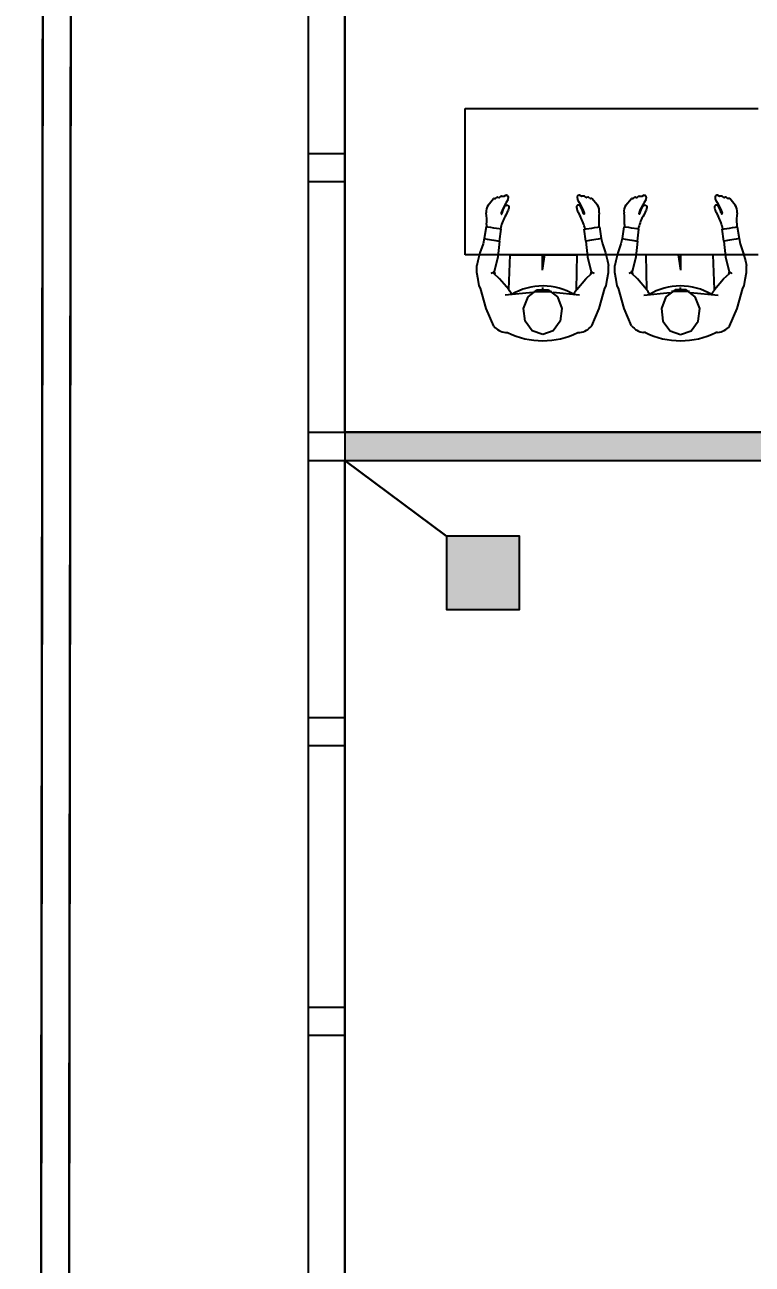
# Model space of a CAD drawing. Header units: metres. Extents: x -1 to 148, y -1 to 108.
# Drawn here: x 33.15 to 36.13, y 91.02 to 96.1 of the extents above; entities that cross this region are included whole.
import ezdxf

# ---------------------------------------------------------------- set-up
doc = ezdxf.new("R2010")
doc.units = ezdxf.units.M
doc.header["$MEASUREMENT"] = 0
for name, color, linetype in [('BEMASZUNG', 8, 'CONTINUOUS'), ('Unchanged', 8, 'CONTINUOUS'), ('Unchanged Layer Off', 2, 'CONTINUOUS')]:
    doc.layers.add(name, color=color, linetype=linetype)
doc.styles.add('ARIAL', font='arial.ttf')
doc.dimstyles.new('Meter_Bem', dxfattribs={"dimtxt": 0.35, "dimasz": 0.015, "dimexe": 0, "dimexo": 0.1, "dimgap": 0.05, "dimtad": 1, "dimzin": 0, "dimdsep": 46, "dimtxsty": 'ARIAL', "dimblk1": 'mass1', "dimblk2": 'mass2', "dimsah": 1, "dimcen": 0.125, "dimse1": 1, "dimse2": 1, "dimclrd": 256, "dimclre": 1, "dimclrt": 256, "dimazin": 0, "dimtp": 102033525.0, "dimtm": 1, "dimtfac": 1, "dimtix": 1, "dimtmove": 2, "dimatfit": 3, "dimldrblk": 'mass2', "dimfxl": 1, "dimtolj": 1, "dimtzin": 0, "dimlwd": -1, "dimarcsym": 0})

# ---------------------------------------------------------------- blocks, each defined once
blk = doc.blocks.new('mass1')
at = {"layer": 'Unchanged'}
for p, q in [((0, 25.5), (0, -12.75)), ((-5, -5), (5, 5)), ((-5, 0), (5, 0))]:
    blk.add_line(p, q, dxfattribs=at)
blk = doc.blocks.new('mass2')
at = {"layer": 'Unchanged'}
for p, q in [((0, -25.5), (0, 12.75)), ((5, 5), (-5, -5)), ((5, 0), (-5, 0))]:
    blk.add_line(p, q, dxfattribs=at)
blk = doc.blocks.new('*D12')
at = {"layer": 'BEMASZUNG', "transparency": 16777216}
blk.add_line((-1, 1.015), (-1, 106.295), dxfattribs=at)
at = {"layer": 'BEMASZUNG', "transparency": 16777216, "xscale": 0.015, "yscale": 0.015, "zscale": 0.015}
for name, p, rotation in [('mass2', (-1, 106.31), 90), ('mass1', (-1, 1), 270)]:
    blk.add_blockref(name, p, dxfattribs=dict(at, rotation=rotation))
at = {"layer": 'BEMASZUNG', "transparency": 16777216, "insert": (-1.2288, 53.655), "char_height": 0.35, "attachment_point": 5, "rotation": 90, "style": 'ARIAL'}
blk.add_mtext('\\A1;105.31', dxfattribs=at)
blk = doc.blocks.new('*D29')
at = {"layer": 'BEMASZUNG', "transparency": 16777216}
blk.add_line((0.9549, 107.2546), (147.9128, 107.2546), dxfattribs=at)
at = {"layer": 'BEMASZUNG', "transparency": 16777216, "xscale": 0.015, "yscale": 0.015, "zscale": 0.015, "rotation": 180}
blk.add_blockref('mass1', (0.9399, 107.2546), dxfattribs=at)
at = {"layer": 'BEMASZUNG', "transparency": 16777216, "xscale": 0.015, "yscale": 0.015, "zscale": 0.015}
blk.add_blockref('mass2', (147.9278, 107.2546), dxfattribs=at)
at = {"layer": 'BEMASZUNG', "transparency": 16777216, "insert": (74.4339, 107.4833), "char_height": 0.35, "attachment_point": 5, "style": 'ARIAL'}
blk.add_mtext('\\A1;146.99', dxfattribs=at)

msp = doc.modelspace()

# ---------------------------------------------------------------- hatches: boundary and pattern name
at = {"layer": 'Unchanged'}
h = msp.add_hatch(color=256, dxfattribs=at)
h.dxf.hatch_style = 1
h.paths.add_polyline_path([(42.8359, 97.906), (42.7209, 97.906), (42.7209, 94.4259), (42.1709, 94.4259), (34.4622, 94.4259), (34.4622, 94.3109), (42.7209, 94.3109), (42.7209, 91.9797), (42.8359, 91.9793)])
msp.add_hatch(color=256, dxfattribs=at).paths.add_polyline_path([(35.178, 93.7002), (35.178, 94.0002), (34.878, 94.0002), (34.878, 93.7002)])

# ---------------------------------------------------------------- linework, layer by layer
for p, q in [((33.2327, 102.6691), (33.195, 74.1088)), ((33.3475, 102.5541), (33.3098, 73.9935)), ((34.3122, 101.5019), (34.3122, 87.2668)), ((34.4622, 101.5019), (34.4622, 87.2668)), ((34.3122, 95.5682), (34.4622, 95.5682)), ((34.3122, 95.4532), (34.4622, 95.4532)), ((35.0492, 95.3568), (35.0717, 95.3831)), ((35.0741, 95.3841), (35.0775, 95.3839)), ((35.0792, 95.3843), (35.0859, 95.3887)), ((35.0882, 95.3891), (35.0929, 95.3878)), ((35.0952, 95.3882), (35.1021, 95.3927)), ((35.1036, 95.3932), (35.1138, 95.3931)), ((35.1234, 95.3671), (35.1066, 95.3354)), ((35.115, 95.3934), (35.1222, 95.3969)), ((35.1302, 95.3787), (35.1235, 95.3672)), ((35.1239, 95.3972), (35.1274, 95.3966)), ((35.1295, 95.3949), (35.1311, 95.3911)), ((35.1313, 95.3898), (35.1306, 95.3799)), ((35.4146, 95.3898), (35.4153, 95.3799)), ((35.4164, 95.3949), (35.4148, 95.3911)), ((35.4157, 95.3787), (35.4224, 95.3672)), ((35.422, 95.3972), (35.4185, 95.3966)), ((35.4225, 95.3671), (35.4393, 95.3354)), ((35.4309, 95.3934), (35.4238, 95.3969)), ((35.4423, 95.3932), (35.4322, 95.3931)), ((35.4507, 95.3882), (35.4439, 95.3927)), ((35.4577, 95.3891), (35.453, 95.3878)), ((35.4667, 95.3843), (35.46, 95.3887)), ((35.4719, 95.3841), (35.4685, 95.3839)), ((35.4968, 95.3568), (35.4742, 95.3831)), ((35.6141, 95.3568), (35.6367, 95.3831)), ((35.639, 95.3841), (35.6424, 95.3839)), ((35.6442, 95.3843), (35.6509, 95.3887)), ((35.6532, 95.3891), (35.6579, 95.3878)), ((35.6602, 95.3882), (35.667, 95.3927)), ((35.6686, 95.3932), (35.6787, 95.3931)), ((35.6884, 95.3671), (35.6716, 95.3354)), ((35.68, 95.3934), (35.6871, 95.3969)), ((35.6952, 95.3787), (35.6885, 95.3672)), ((35.6888, 95.3972), (35.6923, 95.3966)), ((35.6945, 95.3949), (35.6961, 95.3911)), ((35.6963, 95.3898), (35.6956, 95.3799)), ((35.9795, 95.3898), (35.9803, 95.3799)), ((35.9814, 95.3949), (35.9798, 95.3911)), ((35.9806, 95.3787), (35.9874, 95.3672)), ((35.987, 95.3972), (35.9835, 95.3966)), ((35.9874, 95.3671), (36.0043, 95.3354)), ((35.9959, 95.3934), (35.9887, 95.3969)), ((36.0073, 95.3932), (35.9971, 95.3931)), ((36.0157, 95.3882), (36.0088, 95.3927)), ((36.0227, 95.3891), (36.0179, 95.3878)), ((36.0317, 95.3843), (36.025, 95.3887)), ((36.0368, 95.3841), (36.0334, 95.3839)), ((36.0617, 95.3568), (36.0392, 95.3831)), ((35.1026, 95.3256), (35.1022, 95.3231)), ((35.1065, 95.3352), (35.1028, 95.3262)), ((35.1033, 95.3204), (35.1042, 95.3197)), ((35.1042, 95.3197), (35.105, 95.3202)), ((35.1062, 95.3219), (35.1094, 95.3349)), ((35.1096, 95.3355), (35.1195, 95.3535)), ((35.1223, 95.3161), (35.1179, 95.3088)), ((35.1214, 95.355), (35.124, 95.3567)), ((35.1275, 95.3271), (35.1223, 95.3161)), ((35.1252, 95.3568), (35.1305, 95.3558)), ((35.1301, 95.3322), (35.1275, 95.3271)), ((35.1316, 95.3354), (35.1301, 95.3322)), ((35.1305, 95.3558), (35.1327, 95.3533)), ((35.1331, 95.3407), (35.1316, 95.3354)), ((35.1327, 95.3533), (35.1343, 95.3511)), ((35.1338, 95.3433), (35.1331, 95.3407)), ((35.1343, 95.3466), (35.1338, 95.3433)), ((35.1343, 95.3511), (35.1345, 95.3496)), ((35.1345, 95.3496), (35.1343, 95.3466)), ((35.4116, 95.3511), (35.4114, 95.3496)), ((35.4114, 95.3496), (35.4116, 95.3466)), ((35.4132, 95.3533), (35.4116, 95.3511)), ((35.4116, 95.3466), (35.4122, 95.3433)), ((35.4122, 95.3433), (35.4128, 95.3407)), ((35.4128, 95.3407), (35.4144, 95.3354)), ((35.4155, 95.3558), (35.4132, 95.3533)), ((35.4144, 95.3354), (35.4158, 95.3322)), ((35.4207, 95.3568), (35.4155, 95.3558)), ((35.4158, 95.3322), (35.4184, 95.3271)), ((35.4184, 95.3271), (35.4237, 95.3161)), ((35.4245, 95.355), (35.4219, 95.3567)), ((35.4237, 95.3161), (35.428, 95.3088)), ((35.4363, 95.3355), (35.4264, 95.3535)), ((35.4398, 95.3219), (35.4365, 95.3349)), ((35.4394, 95.3352), (35.4431, 95.3262)), ((35.4417, 95.3197), (35.441, 95.3202)), ((35.4426, 95.3204), (35.4417, 95.3197)), ((35.4433, 95.3256), (35.4437, 95.3231)), ((35.6676, 95.3256), (35.6672, 95.3231)), ((35.6715, 95.3352), (35.6678, 95.3262)), ((35.6683, 95.3204), (35.6691, 95.3197)), ((35.6691, 95.3197), (35.6699, 95.3202)), ((35.6711, 95.3219), (35.6744, 95.3349)), ((35.6746, 95.3355), (35.6845, 95.3535)), ((35.6872, 95.3161), (35.6829, 95.3088)), ((35.6864, 95.355), (35.689, 95.3567)), ((35.6925, 95.3271), (35.6872, 95.3161)), ((35.6902, 95.3568), (35.6954, 95.3558)), ((35.6951, 95.3322), (35.6925, 95.3271)), ((35.6965, 95.3354), (35.6951, 95.3322)), ((35.6954, 95.3558), (35.6977, 95.3533)), ((35.698, 95.3407), (35.6965, 95.3354)), ((35.6977, 95.3533), (35.6993, 95.3511)), ((35.6987, 95.3433), (35.698, 95.3407)), ((35.6992, 95.3466), (35.6987, 95.3433)), ((35.6995, 95.3496), (35.6992, 95.3466)), ((35.6993, 95.3511), (35.6995, 95.3496)), ((35.9766, 95.3511), (35.9764, 95.3496)), ((35.9764, 95.3496), (35.9766, 95.3466)), ((35.9781, 95.3533), (35.9766, 95.3511)), ((35.9766, 95.3466), (35.9771, 95.3433)), ((35.9771, 95.3433), (35.9778, 95.3407)), ((35.9778, 95.3407), (35.9793, 95.3354)), ((35.9804, 95.3558), (35.9781, 95.3533)), ((35.9793, 95.3354), (35.9808, 95.3322)), ((35.9857, 95.3568), (35.9804, 95.3558)), ((35.9808, 95.3322), (35.9833, 95.3271)), ((35.9833, 95.3271), (35.9886, 95.3161)), ((35.9895, 95.355), (35.9869, 95.3567)), ((35.9886, 95.3161), (35.993, 95.3088)), ((36.0013, 95.3355), (35.9913, 95.3535)), ((36.0047, 95.3219), (36.0015, 95.3349)), ((36.0044, 95.3352), (36.0081, 95.3262)), ((36.0067, 95.3197), (36.0059, 95.3202)), ((36.0076, 95.3204), (36.0067, 95.3197)), ((36.0083, 95.3256), (36.0087, 95.3231)), ((35.0408, 95.2673), (35.0332, 95.2202)), ((35.0474, 95.2662), (35.0408, 95.2673)), ((35.043, 95.2772), (35.0426, 95.267)), ((35.043, 95.2772), (35.0426, 95.267)), ((35.0605, 95.2644), (35.0474, 95.2662)), ((35.0722, 95.2626), (35.0605, 95.2644)), ((35.0945, 95.2588), (35.0722, 95.2626)), ((35.4515, 95.2588), (35.4737, 95.2626)), ((35.4737, 95.2626), (35.4854, 95.2644)), ((35.4854, 95.2644), (35.4985, 95.2662)), ((35.4985, 95.2662), (35.5052, 95.2673)), ((35.5029, 95.2772), (35.5033, 95.267)), ((35.5029, 95.2772), (35.5033, 95.267)), ((35.5052, 95.2673), (35.5127, 95.2202)), ((35.6057, 95.2673), (35.5982, 95.2202)), ((35.6124, 95.2662), (35.6057, 95.2673)), ((35.608, 95.2772), (35.6075, 95.267)), ((35.608, 95.2772), (35.6075, 95.267)), ((35.6255, 95.2644), (35.6124, 95.2662)), ((35.6371, 95.2626), (35.6255, 95.2644)), ((35.6594, 95.2588), (35.6371, 95.2626)), ((36.0164, 95.2588), (36.0387, 95.2626)), ((36.0387, 95.2626), (36.0504, 95.2644)), ((36.0504, 95.2644), (36.0635, 95.2662)), ((36.0635, 95.2662), (36.0701, 95.2673)), ((36.0679, 95.2772), (36.0683, 95.267)), ((36.0679, 95.2772), (36.0683, 95.267)), ((36.0701, 95.2673), (36.0776, 95.2202)), ((35.0332, 95.2202), (35.0284, 95.1977)), ((35.0336, 95.2217), (35.0332, 95.2202)), ((35.0332, 95.2202), (35.0454, 95.2175)), ((35.0454, 95.2175), (35.0728, 95.2132)), ((35.0728, 95.2132), (35.0959, 95.2093)), ((35.0959, 95.2093), (35.0893, 95.1454)), ((35.1025, 95.2575), (35.0945, 95.2588)), ((35.0959, 95.2093), (35.1025, 95.2575)), ((35.4435, 95.2575), (35.4515, 95.2588)), ((35.45, 95.2093), (35.4435, 95.2575)), ((35.4731, 95.2132), (35.45, 95.2093)), ((35.45, 95.2093), (35.4566, 95.1454)), ((35.5005, 95.2175), (35.4731, 95.2132)), ((35.5127, 95.2202), (35.5005, 95.2175)), ((35.5123, 95.2217), (35.5127, 95.2202)), ((35.5127, 95.2202), (35.5175, 95.1977)), ((35.5982, 95.2202), (35.5934, 95.1977)), ((35.5986, 95.2217), (35.5982, 95.2202)), ((35.5982, 95.2202), (35.6103, 95.2175)), ((35.6103, 95.2175), (35.6377, 95.2132)), ((35.6377, 95.2132), (35.6609, 95.2093)), ((35.6609, 95.2093), (35.6542, 95.1454)), ((35.6674, 95.2575), (35.6594, 95.2588)), ((35.6609, 95.2093), (35.6674, 95.2575)), ((36.0084, 95.2575), (36.0164, 95.2588)), ((36.0149, 95.2093), (36.0084, 95.2575)), ((36.0381, 95.2132), (36.0149, 95.2093)), ((36.0149, 95.2093), (36.0216, 95.1454)), ((36.0655, 95.2175), (36.0381, 95.2132)), ((36.0776, 95.2202), (36.0655, 95.2175)), ((36.0773, 95.2217), (36.0776, 95.2202)), ((36.0776, 95.2202), (36.0825, 95.1977)), ((35.0159, 95.1613), (35.0075, 95.1281)), ((35.0284, 95.1977), (35.0159, 95.1613)), ((35.4545, 95.1584), (35.4544, 95.1572)), ((35.4548, 95.1595), (35.4545, 95.1584)), ((35.4551, 95.1606), (35.4548, 95.1595)), ((35.5175, 95.1977), (35.53, 95.1613)), ((35.53, 95.1613), (35.5385, 95.1281)), ((35.5808, 95.1613), (35.5724, 95.1281)), ((35.5934, 95.1977), (35.5808, 95.1613)), ((35.6558, 95.1606), (35.6561, 95.1595)), ((35.6561, 95.1595), (35.6564, 95.1584)), ((35.6564, 95.1584), (35.6565, 95.1572)), ((36.0825, 95.1977), (36.095, 95.1613)), ((36.095, 95.1613), (36.1034, 95.1281)), ((35.0075, 95.1281), (35.0033, 95.1093)), ((35.0033, 95.0803), (35.0033, 95.1093)), ((35.0893, 95.1454), (35.0745, 95.0836)), ((35.1346, 95.0108), (35.1396, 95.1526)), ((35.1396, 95.1526), (35.4138, 95.1526)), ((35.2726, 95.0907), (35.272, 95.1526)), ((35.2721, 95.0907), (35.2813, 95.1526)), ((35.4113, 95.0108), (35.4138, 95.1526)), ((35.4543, 95.1561), (35.4542, 95.1549)), ((35.4544, 95.1572), (35.4543, 95.1561)), ((35.4566, 95.1454), (35.4714, 95.0836)), ((35.5385, 95.1281), (35.5426, 95.1093)), ((35.5426, 95.0803), (35.5426, 95.1093)), ((35.5682, 95.0803), (35.5683, 95.1093)), ((35.5724, 95.1281), (35.5683, 95.1093)), ((35.6542, 95.1454), (35.6395, 95.0836)), ((35.6565, 95.1572), (35.6566, 95.1561)), ((35.6566, 95.1561), (35.6567, 95.1549)), ((35.6996, 95.0108), (35.6971, 95.1526)), ((35.9713, 95.1526), (35.6971, 95.1526)), ((35.8388, 95.0907), (35.8296, 95.1526)), ((35.8383, 95.0907), (35.8389, 95.1526)), ((35.9763, 95.0108), (35.9713, 95.1526)), ((36.0216, 95.1454), (36.0364, 95.0836)), ((36.1034, 95.1281), (36.1076, 95.1093)), ((36.1076, 95.0803), (36.1076, 95.1093)), ((35.0083, 95.0512), (35.0033, 95.0803)), ((35.0965, 95.0548), (35.073, 95.0766)), ((35.0745, 95.0836), (35.0765, 95.0734)), ((35.4494, 95.0548), (35.4729, 95.0766)), ((35.4714, 95.0836), (35.4694, 95.0734)), ((35.5376, 95.0512), (35.5426, 95.0803)), ((35.5733, 95.0512), (35.5682, 95.0803)), ((35.6615, 95.0548), (35.638, 95.0766)), ((35.6395, 95.0836), (35.6415, 95.0734)), ((36.0143, 95.0548), (36.0379, 95.0766)), ((36.0364, 95.0836), (36.0344, 95.0734)), ((36.1025, 95.0512), (36.1076, 95.0803)), ((35.013, 95.0257), (35.0083, 95.0512)), ((35.0179, 95.0157), (35.013, 95.0257)), ((35.0412, 94.9334), (35.0179, 95.0157)), ((35.1335, 95.0108), (35.0965, 95.0548)), ((35.213, 94.9812), (35.2506, 95.0097)), ((35.2506, 95.0097), (35.2953, 95.0097)), ((35.273, 95.0026), (35.273, 95.0187)), ((35.2953, 95.0097), (35.3329, 94.9812)), ((35.4124, 95.0108), (35.4494, 95.0548)), ((35.5048, 94.9334), (35.528, 95.0157)), ((35.528, 95.0157), (35.5329, 95.0257)), ((35.5329, 95.0257), (35.5376, 95.0512)), ((35.578, 95.0257), (35.5733, 95.0512)), ((35.5829, 95.0157), (35.578, 95.0257)), ((35.6061, 94.9334), (35.5829, 95.0157)), ((35.6984, 95.0108), (35.6615, 95.0548)), ((35.8156, 95.0097), (35.778, 94.9812)), ((35.8603, 95.0097), (35.8156, 95.0097)), ((35.8379, 95.0026), (35.8379, 95.0187)), ((35.8979, 94.9812), (35.8603, 95.0097)), ((35.9774, 95.0108), (36.0143, 95.0548)), ((36.0697, 94.9334), (36.093, 95.0157)), ((36.093, 95.0157), (36.0979, 95.0257)), ((36.0979, 95.0257), (36.1025, 95.0512)), ((35.2319, 94.9991), (35.1191, 94.9875)), ((35.1945, 94.9333), (35.213, 94.9812)), ((35.2359, 95.0026), (35.3101, 95.0026)), ((35.4231, 94.9875), (35.3159, 94.9982)), ((35.3329, 94.9812), (35.3515, 94.9333)), ((35.6878, 94.9875), (35.795, 94.9982)), ((35.778, 94.9812), (35.7594, 94.9333)), ((35.875, 95.0026), (35.8008, 95.0026)), ((35.879, 94.9991), (35.9918, 94.9875)), ((35.9164, 94.9333), (35.8979, 94.9812)), ((35.0722, 94.8602), (35.0412, 94.9334)), ((35.2008, 94.8812), (35.1945, 94.9333)), ((35.3515, 94.9333), (35.3451, 94.8812)), ((35.4738, 94.8622), (35.5048, 94.9334)), ((35.6371, 94.8622), (35.6061, 94.9334)), ((35.7594, 94.9333), (35.7658, 94.8812)), ((35.9101, 94.8812), (35.9164, 94.9333)), ((36.0387, 94.8602), (36.0697, 94.9334)), ((35.2301, 94.8414), (35.2008, 94.8812)), ((35.3451, 94.8812), (35.3158, 94.8414)), ((35.7658, 94.8812), (35.795, 94.8414)), ((35.8808, 94.8414), (35.9101, 94.8812)), ((35.121, 94.8346), (35.129, 94.8346)), ((35.273, 94.8265), (35.2301, 94.8414)), ((35.3158, 94.8414), (35.273, 94.8265)), ((35.4169, 94.8346), (35.425, 94.8346)), ((35.6939, 94.8346), (35.6859, 94.8346)), ((35.795, 94.8414), (35.8379, 94.8265)), ((35.8379, 94.8265), (35.8808, 94.8414)), ((35.9899, 94.8346), (35.9819, 94.8346)), ((34.3122, 94.4259), (34.4622, 94.4259)), ((34.4622, 94.4259), (42.7209, 94.4259)), ((34.3122, 94.3109), (34.4622, 94.3109)), ((34.4622, 94.3109), (42.7209, 94.3109)), ((34.3122, 93.2578), (34.4622, 93.2578)), ((34.3122, 93.1428), (34.4622, 93.1428)), ((34.3122, 92.0706), (34.4622, 92.0706)), ((34.3122, 91.9556), (34.4622, 91.9556))]:
    msp.add_line(p, q, dxfattribs=at)
at = {"layer": 'Unchanged', "ltscale": 0.2}
for p, q in [((34.9554, 95.1526), (34.9554, 95.7526)), ((34.9554, 95.7526), (36.1554, 95.7526)), ((34.9554, 95.1526), (34.9554, 95.7526)), ((34.9554, 95.7526), (36.1554, 95.7526)), ((36.1554, 95.1526), (34.9554, 95.1526)), ((36.1554, 95.1526), (34.9554, 95.1526))]:
    msp.add_line(p, q, dxfattribs=at)
at = {"layer": 'Unchanged'}
msp.add_lwpolyline([(34.878, 93.7002), (35.178, 93.7002), (35.178, 94.0002), (34.878, 94.0002)], close=True, dxfattribs=at)
for centre, radius, start, end in [((35.0739, 95.3813), 0.00283, 85.8661, 139.4353), ((35.0777, 95.3867), 0.00283, 265.8661, 303.2828), ((35.0875, 95.3863), 0.00283, 75.0965, 123.2828), ((35.0937, 95.3906), 0.00283, 255.0965, 303.2747), ((35.1036, 95.3903), 0.00283, 89.9348, 123.2747), ((35.1138, 95.396), 0.00283, 269.9348, 295.913), ((35.1234, 95.3944), 0.00283, 80.3241, 115.913), ((35.1259, 95.3657), 0.00283, 149.5422, 152.0077), ((35.1269, 95.3938), 0.00283, 23.0843, 80.3241), ((35.1278, 95.3801), 0.00283, 329.5422, 355.8427), ((35.1285, 95.39), 0.00283, 355.8427, 23.0843), ((35.4174, 95.39), 0.00283, 156.9157, 184.1573), ((35.4181, 95.3801), 0.00283, 184.1573, 210.4578), ((35.419, 95.3938), 0.00283, 99.6759, 156.9157), ((35.4225, 95.3944), 0.00283, 64.087, 99.6759), ((35.42, 95.3657), 0.00283, 27.9923, 30.4578), ((35.4322, 95.396), 0.00283, 244.087, 270.0652), ((35.4423, 95.3903), 0.00283, 56.7253, 90.0652), ((35.4523, 95.3906), 0.00283, 236.7253, 284.9035), ((35.4585, 95.3863), 0.00283, 56.7172, 104.9035), ((35.4683, 95.3867), 0.00283, 236.7172, 274.1339), ((35.4721, 95.3813), 0.00283, 40.5647, 94.1339), ((35.6388, 95.3813), 0.00283, 85.8661, 139.4353), ((35.6426, 95.3867), 0.00283, 265.8661, 303.2828), ((35.6524, 95.3863), 0.00283, 75.0965, 123.2828), ((35.6586, 95.3906), 0.00283, 255.0965, 303.2747), ((35.6686, 95.3903), 0.00283, 89.9348, 123.2747), ((35.6787, 95.396), 0.00283, 269.9348, 295.913), ((35.6884, 95.3944), 0.00283, 80.3241, 115.913), ((35.6909, 95.3657), 0.00283, 149.5422, 152.0077), ((35.6919, 95.3938), 0.00283, 23.0843, 80.3241), ((35.6928, 95.3801), 0.00283, 329.5422, 355.8427), ((35.6935, 95.39), 0.00283, 355.8427, 23.0843), ((35.9824, 95.39), 0.00283, 156.9157, 184.1573), ((35.9831, 95.3801), 0.00283, 184.1573, 210.4578), ((35.984, 95.3938), 0.00283, 99.6759, 156.9157), ((35.9875, 95.3944), 0.00283, 64.087, 99.6759), ((35.9849, 95.3657), 0.00283, 27.9923, 30.4578), ((35.9971, 95.396), 0.00283, 244.087, 270.0652), ((36.0073, 95.3903), 0.00283, 56.7253, 90.0652), ((36.0172, 95.3906), 0.00283, 236.7253, 284.9035), ((36.0234, 95.3863), 0.00283, 56.7172, 104.9035), ((36.0332, 95.3867), 0.00283, 236.7172, 274.1339), ((36.037, 95.3813), 0.00283, 40.5647, 94.1339), ((35.0825, 95.3321), 0.0415, 143.4501, 189.999), ((34.8351, 95.2952), 0.2087, 355.0731, 8.1902), ((35.105, 95.3226), 0.00283, 170.6085, 233.1266), ((35.1054, 95.3251), 0.00283, 157.5874, 170.6085), ((35.1034, 95.3226), 0.00283, 303.2828, 345.9337), ((35.1091, 95.3341), 0.00283, 152.0077, 157.5874), ((35.1122, 95.3342), 0.00283, 153.5306, 165.9337), ((35.1221, 95.3523), 0.00283, 104.0424, 153.5306), ((35.1247, 95.354), 0.00283, 79.4744, 104.0424), ((35.4212, 95.354), 0.00283, 75.9576, 100.5256), ((35.4238, 95.3523), 0.00283, 26.4694, 75.9576), ((35.4338, 95.3342), 0.00283, 14.0663, 26.4694), ((35.4368, 95.3341), 0.00283, 22.4126, 27.9923), ((35.4425, 95.3226), 0.00283, 194.0663, 236.7172), ((35.4409, 95.3226), 0.00283, 306.8734, 9.3915), ((35.4405, 95.3251), 0.00283, 9.3915, 22.4126), ((35.4635, 95.3321), 0.0415, 350.001, 36.5499), ((35.7109, 95.2952), 0.2087, 171.8098, 184.9269), ((35.6474, 95.3321), 0.0415, 143.4501, 189.999), ((35.4, 95.2952), 0.2087, 355.0731, 8.1902), ((35.67, 95.3226), 0.00283, 170.6085, 233.1266), ((35.6704, 95.3251), 0.00283, 157.5874, 170.6085), ((35.6684, 95.3226), 0.00283, 303.2828, 345.9337), ((35.6741, 95.3341), 0.00283, 152.0077, 157.5874), ((35.6771, 95.3342), 0.00283, 153.5306, 165.9337), ((35.687, 95.3523), 0.00283, 104.0424, 153.5306), ((35.6897, 95.354), 0.00283, 79.4744, 104.0424), ((35.9862, 95.354), 0.00283, 75.9576, 100.5256), ((35.9888, 95.3523), 0.00283, 26.4694, 75.9576), ((35.9987, 95.3342), 0.00283, 14.0663, 26.4694), ((36.0018, 95.3341), 0.00283, 22.4126, 27.9923), ((36.0075, 95.3226), 0.00283, 194.0663, 236.7172), ((36.0059, 95.3226), 0.00283, 306.8734, 9.3915), ((36.0055, 95.3251), 0.00283, 9.3915, 22.4126), ((36.0284, 95.3321), 0.0415, 350.001, 36.5499), ((36.2758, 95.2952), 0.2087, 171.8098, 184.9269), ((35.2888, 95.2175), 0.1937, 151.885, 167.9411), ((35.2571, 95.2175), 0.1937, 12.0589, 28.115), ((35.8537, 95.2175), 0.1937, 151.885, 167.9411), ((35.8221, 95.2175), 0.1937, 12.0589, 28.115), ((35.0421, 95.1137), 0.0425, 298.3529, 321.6392), ((35.5039, 95.1137), 0.0425, 218.3608, 241.6471), ((35.607, 95.1137), 0.0425, 298.3529, 321.6392), ((36.0688, 95.1137), 0.0425, 218.3608, 241.6471), ((34.6436, 94.673), 0.5951, 32.2741, 34.5877), ((35.2736, 94.7741), 0.2512, 59.0276, 120.6555), ((35.9024, 94.673), 0.5951, 145.4123, 147.7259), ((35.2085, 94.673), 0.5951, 32.2741, 34.5877), ((35.8373, 94.7741), 0.2512, 59.3445, 120.9724), ((36.4673, 94.673), 0.5951, 145.4123, 147.7259), ((35.1301, 94.9112), 0.0771, 221.2761, 263.1749), ((35.4139, 94.9109), 0.0771, 278.2397, 320.8791), ((35.697, 94.9109), 0.0771, 219.1209, 261.7603), ((35.9808, 94.9112), 0.0771, 276.8251, 318.7239), ((35.273, 95.1254), 0.3245, 243.6587, 296.3413), ((35.8379, 95.1254), 0.3245, 243.6587, 296.3413)]:
    msp.add_arc(centre, radius, start, end, dxfattribs=at)
at = {"layer": 'Unchanged Layer Off', "flags": 128}
msp.add_lwpolyline([(4.6745, 74.2015), (33.195, 74.1088), (33.2327, 102.6691), (35.7153, 102.6691), (35.7153, 101.6169), (42.8359, 101.6169), (44.9683, 101.6728), (48.7938, 101.6728), (48.7938, 102.642), (72.6653, 102.642)], dxfattribs=at)
for points in [[(33.3475, 102.5541), (35.7153, 102.5541), (35.7153, 101.6169), (34.3122, 101.6169), (34.3122, 73.0632), (5.7212, 73.0632), (5.7198, 71.8262), (4.7895, 71.8272), (4.7895, 74.0861), (33.3098, 73.9935), (33.3475, 102.5541)], [(34.4622, 101.5019), (34.8093, 101.0646), (34.8093, 100.7646), (35.1093, 100.7646), (35.1093, 101.0646), (34.8093, 101.0646), (34.4622, 101.5019), (42.7209, 101.5019), (42.296, 101.0446), (41.996, 101.0446), (41.996, 100.7446), (42.296, 100.7446), (42.296, 101.0446), (42.7209, 101.5019), (42.7209, 94.4259), (34.4622, 94.4259)], [(34.4622, 94.3109), (34.878, 94.0002), (34.878, 93.7002), (35.178, 93.7002), (35.178, 94.0002), (34.878, 94.0002), (34.4622, 94.3109), (42.7209, 94.3109), (42.4718, 94.1208), (41.7718, 94.1208), (41.7718, 93.4208), (42.4718, 93.4208), (42.4718, 94.1208), (42.7209, 94.3109), (42.7209, 88.4627), (34.4622, 88.4627)]]:
    msp.add_lwpolyline(points, close=True, dxfattribs=at)

# ---------------------------------------------------------------- dimensions: what is measured, and where the dimension line sits
at = {"layer": 'BEMASZUNG'}
dim = msp.add_linear_dim(base=(147.9278, 107.2546), p1=(0.9399, 71.0455), p2=(147.9278, 78.5665), dimstyle='Meter_Bem', dxfattribs=at)
dim.commit()
dim.dimension.update_dxf_attribs({"geometry": '*D29', "text_midpoint": (74.4339, 107.4833)})
dim = msp.add_linear_dim(base=(-1, 106.31), p1=(2.008, 1), p2=(35.2738, 106.31), angle=90, dimstyle='Meter_Bem', dxfattribs=at)
dim.commit()
dim.dimension.update_dxf_attribs({"geometry": '*D12', "text_midpoint": (-1.2288, 53.655)})

doc.saveas('drawing.dxf')
